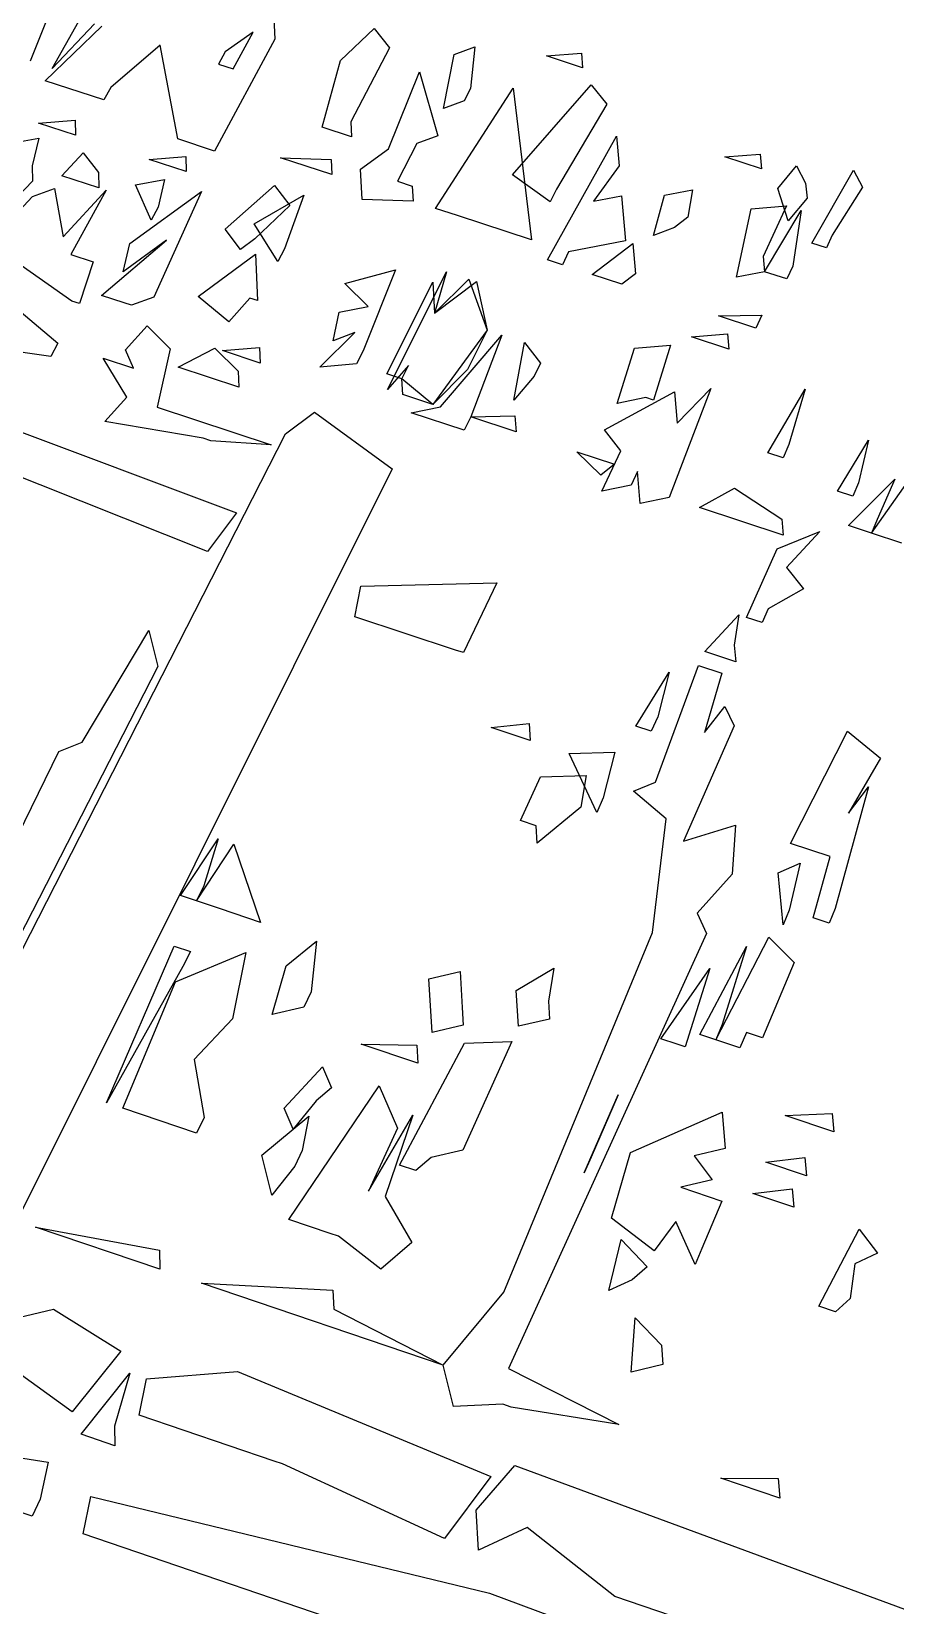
# Model space of a CAD drawing. Extents: x -685 to 123, y -1272 to 108.
# Drawn here: x -34.7 to 3.5, y -28.8 to 40.7 of the extents above; entities that cross this region are included whole.
import ezdxf

# ---------------------------------------------------------------- set-up
doc = ezdxf.new("R2010")
doc.units = 0

msp = doc.modelspace()

# ---------------------------------------------------------------- linework, layer by layer
for p, q in [((-33.747, 39.0597), (-30.7011, 44.4563)), ((-24.0025, 42.2768), (-23.9132, 40.3491)), ((-33.8022, 41.658), (-34.7167, 39.3767)), ((-31.8743, 41.029), (-33.747, 39.0597)), ((-34.0569, 38.5107), (-31.5528, 40.9242)), ((-23.9132, 40.3491), (-26.5708, 35.4092)), ((-24.8761, 40.6628), (-26.1067, 39.7883)), ((-25.758, 39.0337), (-24.8761, 40.6628)), ((-21.0218, 39.4071), (-19.5254, 40.8201)), ((-19.5254, 40.8201), (-18.8469, 39.9678)), ((-28.9792, 40.0846), (-31.1589, 38.2139)), ((-28.1975, 35.9414), (-28.9792, 40.0846)), ((-26.1067, 39.7883), (-26.4026, 39.244)), ((-18.8469, 39.9678), (-20.5584, 36.6936)), ((-16.4743, 37.2874), (-16.0012, 39.6734)), ((-16.0012, 39.6734), (-15.0834, 40.0048)), ((-15.0834, 40.0048), (-15.2718, 38.1699)), ((-11.928, 39.607), (-10.3784, 39.7298)), ((-10.3784, 39.7298), (-10.3265, 39.0864)), ((-26.4026, 39.244), (-25.758, 39.0337)), ((-21.8191, 36.4593), (-21.0218, 39.4071)), ((-10.3265, 39.0864), (-11.928, 39.607)), ((-31.4649, 37.6632), (-34.0569, 38.5107)), ((-18.9011, 35.5064), (-17.5232, 38.9031)), ((-17.5232, 38.9031), (-16.7132, 36.0829)), ((-13.4263, 34.3657), (-9.9534, 38.3364)), ((-9.9534, 38.3364), (-9.2575, 37.4792)), ((-31.1589, 38.2139), (-31.4649, 37.6632)), ((-16.8276, 32.8771), (-13.3875, 38.1907)), ((-15.5499, 37.6244), (-16.4743, 37.2874)), ((-15.2718, 38.1699), (-15.5499, 37.6244)), ((-13.3875, 38.1907), (-12.5808, 31.4884)), ((-9.2575, 37.4792), (-11.4772, 33.7295)), ((-34.3419, 36.6399), (-32.7301, 36.7692)), ((-32.7144, 36.107), (-34.3419, 36.6399)), ((-32.7301, 36.7692), (-32.7144, 36.107)), ((-20.5227, 36.0359), (-21.8191, 36.4593)), ((-20.5584, 36.6936), (-20.5227, 36.0359)), ((-35.6213, 35.7389), (-34.3289, 35.9766)), ((-34.3289, 35.9766), (-34.6297, 34.7506)), ((-26.5708, 35.4092), (-28.1975, 35.9414)), ((-20.1255, 34.6078), (-18.9011, 35.5064)), ((-17.6436, 35.7422), (-18.4982, 34.076)), ((-16.7132, 36.0829), (-17.6436, 35.7422)), ((-11.8762, 30.6022), (-8.8265, 36.071)), ((-8.8265, 36.071), (-8.7165, 34.7588)), ((-33.3214, 34.3216), (-32.3724, 35.3357)), ((-32.3724, 35.3357), (-31.7025, 34.4546)), ((-29.4557, 35.04), (-27.8484, 35.1716)), ((-27.8246, 34.5059), (-29.4557, 35.04)), ((-27.8484, 35.1716), (-27.8246, 34.5059)), ((-21.3919, 34.3695), (-23.6705, 35.1146)), ((-23.6705, 35.1146), (-21.4264, 35.033)), ((-21.4264, 35.033), (-21.3919, 34.3695)), ((-8.7165, 34.7588), (-9.8515, 33.199)), ((-4.0429, 35.1489), (-2.493, 35.2783)), ((-2.4277, 34.6231), (-4.0429, 35.1489)), ((-2.493, 35.2783), (-2.4277, 34.6231)), ((-1.7148, 33.755), (-0.8793, 34.7532)), ((-0.8793, 34.7532), (-0.488, 33.9917)), ((-34.6171, 34.0808), (-35.5775, 33.0581)), ((-34.6297, 34.7506), (-34.6171, 34.0808)), ((-31.685, 33.785), (-33.3214, 34.3216)), ((-31.7025, 34.4546), (-31.685, 33.785)), ((-30.0676, 33.9188), (-28.7811, 34.1593)), ((-28.7811, 34.1593), (-29.0641, 32.9257)), ((-20.052, 33.2768), (-20.1255, 34.6078)), ((-18.4982, 34.076), (-17.847, 33.8631)), ((-11.7517, 33.1719), (-13.4263, 34.3657)), ((-0.2119, 31.3442), (1.633, 34.5682)), ((1.633, 34.5682), (2.0283, 33.8072)), ((-36.5344, 31.3493), (-34.6045, 33.4088)), ((-34.6045, 33.4088), (-33.6343, 33.7584)), ((-33.6343, 33.7584), (-33.2619, 31.6253)), ((-33.2619, 31.6253), (-31.3575, 33.6777)), ((-31.3575, 33.6777), (-32.917, 30.837)), ((-30.3154, 31.3304), (-27.1467, 33.6239)), ((-29.3705, 32.3597), (-30.0676, 33.9188)), ((-27.1467, 33.6239), (-29.2623, 28.9582)), ((-26.1119, 31.9577), (-23.9353, 33.8909)), ((-24.8276, 32.2015), (-22.6293, 33.4635)), ((-23.9353, 33.8909), (-23.2509, 33.0084)), ((-22.6293, 33.4635), (-23.4843, 31.0962)), ((-17.847, 33.8631), (-17.8065, 33.1971)), ((-11.4772, 33.7295), (-11.7517, 33.1719)), ((-9.8515, 33.199), (-8.6058, 33.4379)), ((-8.6058, 33.4379), (-8.4383, 31.4401)), ((-7.19, 31.6824), (-6.7143, 33.4646)), ((-6.7143, 33.4646), (-5.476, 33.7026)), ((-5.476, 33.7026), (-5.6798, 32.4834)), ((-1.2562, 32.3271), (-1.7148, 33.755)), ((-0.488, 33.9917), (-0.4193, 33.3331)), ((2.0283, 33.8072), (0.6941, 31.6914)), ((-29.0641, 32.9257), (-29.3705, 32.3597)), ((-23.2509, 33.0084), (-24.7985, 31.5271)), ((-17.8065, 33.1971), (-20.052, 33.2768)), ((-16.1748, 32.6636), (-16.8276, 32.8771)), ((-3.5349, 29.8383), (-2.8802, 32.8565)), ((-2.8802, 32.8565), (-1.3237, 32.9894)), ((-1.3237, 32.9894), (-2.3581, 30.7532)), ((-2.2919, 30.083), (-0.6749, 32.778)), ((-0.4193, 33.3331), (-1.2562, 32.3271)), ((-0.6749, 32.778), (-1.0523, 30.327)), ((-23.7821, 30.5265), (-24.8276, 32.2015)), ((-15.8483, 32.5568), (-16.1748, 32.6636)), ((-12.5808, 31.4884), (-15.8483, 32.5568)), ((-6.2709, 32.0303), (-7.19, 31.6824)), ((-5.6798, 32.4834), (-6.2709, 32.0303)), ((-32.87, 28.7831), (-36.5344, 31.3493)), ((-31.5608, 29.0342), (-28.6911, 31.4681)), ((-28.6911, 31.4681), (-30.6058, 30.0775)), ((-30.6058, 30.0775), (-30.3154, 31.3304)), ((-25.4272, 31.0662), (-26.1119, 31.9577)), ((-24.7985, 31.5271), (-25.4272, 31.0662)), ((-8.4383, 31.4401), (-10.9452, 30.9536)), ((-9.9095, 29.9588), (-8.1118, 31.3334)), ((-8.1118, 31.3334), (-7.9981, 29.99)), ((0.4394, 31.1318), (-0.2119, 31.3442)), ((0.6941, 31.6914), (0.4394, 31.1318)), ((-32.917, 30.837), (-31.9268, 30.5116)), ((-27.2999, 28.991), (-24.7693, 30.8504)), ((-24.7693, 30.8504), (-24.6811, 28.8065)), ((-23.4843, 31.0962), (-23.7821, 30.5265)), ((-11.2208, 30.3878), (-11.8762, 30.6022)), ((-10.9452, 30.9536), (-11.2208, 30.3878)), ((-2.3581, 30.7532), (-2.2919, 30.083)), ((-31.9268, 30.5116), (-32.5383, 28.6739)), ((-20.8177, 29.5541), (-18.5887, 30.1568)), ((-18.5887, 30.1568), (-20.0093, 26.5949)), ((-18.9344, 24.8807), (-16.3291, 30.0803)), ((-16.3291, 30.0803), (-16.859, 28.2555)), ((-8.5973, 29.5296), (-9.9095, 29.9588)), ((-7.9981, 29.99), (-8.5973, 29.5296)), ((-2.2919, 30.083), (-3.5349, 29.8383)), ((-1.311, 29.7627), (-2.2919, 30.083)), ((-1.0523, 30.327), (-1.311, 29.7627)), ((-19.791, 28.5472), (-20.8177, 29.5541)), ((-18.9739, 25.5753), (-16.944, 29.6178)), ((-16.944, 29.6178), (-16.859, 28.2555)), ((-16.859, 28.2555), (-15.3431, 29.7572)), ((-16.859, 28.2555), (-15.0143, 29.6495)), ((-15.3431, 29.7572), (-14.5464, 27.4969)), ((-15.0143, 29.6495), (-14.5464, 27.4969)), ((-36.1742, 29.1869), (-33.4892, 26.9278)), ((-32.5383, 28.6739), (-32.87, 28.7831)), ((-30.5667, 28.7072), (-31.5608, 29.0342)), ((-30.2352, 28.5982), (-30.5667, 28.7072)), ((-29.2623, 28.9582), (-30.2352, 28.5982)), ((-25.9487, 27.8686), (-27.2999, 28.991)), ((-25.0118, 28.9151), (-25.9487, 27.8686)), ((-24.6811, 28.8065), (-25.0118, 28.9151)), ((-21.0763, 28.2968), (-19.791, 28.5472)), ((-21.3366, 27.0312), (-21.0763, 28.2968)), ((-4.3274, 28.1328), (-2.4205, 28.1662)), ((-2.683, 27.5948), (-4.3274, 28.1328)), ((-2.4205, 28.1662), (-2.683, 27.5948)), ((-30.5074, 26.6342), (-29.5507, 27.6907)), ((-29.5507, 27.6907), (-28.5307, 26.6702)), ((-21.9315, 25.8666), (-20.3781, 27.393)), ((-20.3781, 27.393), (-21.3366, 27.0312)), ((-14.5464, 27.4969), (-16.9341, 24.2226)), ((-16.6006, 24.1129), (-13.8853, 27.28)), ((-14.5464, 27.4969), (-15.4025, 25.7585)), ((-13.8853, 27.28), (-15.2658, 23.6738)), ((-5.5195, 27.2026), (-3.9347, 27.3451)), ((-3.8704, 26.6627), (-5.5195, 27.2026)), ((-3.9347, 27.3451), (-3.8704, 26.6627)), ((-33.8082, 26.3419), (-37.469, 26.8563)), ((-33.4892, 26.9278), (-33.8082, 26.3419)), ((-30.1538, 25.8285), (-30.5074, 26.6342)), ((-28.5307, 26.6702), (-29.1076, 24.0978)), ((-28.174, 25.8655), (-26.559, 26.706)), ((-26.559, 26.706), (-25.5325, 25.6829)), ((-26.2263, 26.5965), (-24.5921, 26.7418)), ((-24.5622, 26.0489), (-26.2263, 26.5965)), ((-24.5921, 26.7418), (-24.5622, 26.0489)), ((-20.0093, 26.5949), (-20.3041, 26.0127)), ((-13.3603, 24.4097), (-12.8931, 26.9546)), ((-12.8931, 26.9546), (-12.1809, 26.0496)), ((-8.8074, 24.2684), (-8.0409, 26.7)), ((-8.0409, 26.7), (-6.4484, 26.8435)), ((-6.4484, 26.8435), (-7.2034, 24.4161)), ((-30.4476, 24.5399), (-31.4886, 26.2684)), ((-31.4886, 26.2684), (-30.1538, 25.8285)), ((-25.5042, 24.986), (-28.174, 25.8655)), ((-20.3041, 26.0127), (-21.9315, 25.8666)), ((-18.0167, 25.9401), (-18.9344, 24.8807)), ((-18.3085, 25.3565), (-18.0167, 25.9401)), ((-15.4025, 25.7585), (-16.9341, 24.2226)), ((-12.1809, 26.0496), (-12.4621, 25.4684)), ((-41.4666, 25.3826), (-25.6122, 19.4353)), ((-25.5325, 25.6829), (-25.5042, 24.986)), ((-18.3085, 25.3565), (-18.9739, 25.5753)), ((-18.2679, 24.6614), (-18.3085, 25.3565)), ((-16.9341, 24.2226), (-18.3085, 25.3565)), ((-12.4621, 25.4684), (-13.3603, 24.4097)), ((-31.4153, 23.4645), (-30.4476, 24.5399)), ((-16.9341, 24.2226), (-18.2679, 24.6614)), ((-9.3612, 23.0954), (-6.2674, 24.7811)), ((-7.5356, 24.5251), (-8.8074, 24.2684)), ((-7.2034, 24.4161), (-7.5356, 24.5251)), ((-4.6712, 24.9277), (-6.5092, 20.1073)), ((-6.2674, 24.7811), (-6.1456, 23.3944)), ((-6.1456, 23.3944), (-4.6712, 24.9277)), ((-2.1469, 22.0815), (-0.4986, 24.8945)), ((-0.4986, 24.8945), (-1.2156, 22.4509)), ((-29.1076, 24.0978), (-24.0754, 22.4377)), ((-23.4357, 22.9217), (-22.1623, 23.8851)), ((-22.1623, 23.8851), (-18.7352, 21.3717)), ((-17.8932, 23.854), (-16.6006, 24.1129)), ((-15.5543, 23.0842), (-17.8932, 23.854)), ((-15.2658, 23.6738), (-15.5543, 23.0842)), ((-15.2658, 23.6738), (-13.3113, 23.7134)), ((-13.2622, 23.0147), (-15.2658, 23.6738)), ((-13.3113, 23.7134), (-13.2622, 23.0147)), ((-27.0703, 22.7289), (-31.4153, 23.4645)), ((-8.637, 22.1765), (-9.3612, 23.0954)), ((-137.0249, -199.4602), (-23.4357, 22.9217)), ((-26.7343, 22.618), (-27.0703, 22.7289)), ((-24.0754, 22.4377), (-26.7343, 22.618)), ((-1.2156, 22.4509), (-1.4798, 21.8624)), ((0.9301, 20.3933), (2.3008, 22.6417)), ((2.3008, 22.6417), (1.8591, 20.7662)), ((-26.8867, 17.7226), (-37.4125, 21.9208)), ((-9.5284, 21.101), (-10.5878, 22.1349)), ((-10.5878, 22.1349), (-8.9146, 21.5845)), ((-8.9146, 21.5845), (-9.5284, 21.101)), ((-9.4725, 20.3948), (-8.637, 22.1765)), ((-1.4798, 21.8624), (-2.1469, 22.0815)), ((-18.7352, 21.3717), (-97.2268, -135.8497)), ((-7.9101, 21.2541), (-8.187, 20.6595)), ((-7.7928, 19.8417), (-7.9101, 21.2541)), ((1.413, 18.872), (3.4529, 20.9188)), ((2.4205, 18.5407), (4.3756, 21.2898)), ((3.4529, 20.9188), (2.6799, 19.1381)), ((-8.187, 20.6595), (-9.4725, 20.3948)), ((-5.166, 19.6652), (-3.6178, 20.5261)), ((-3.6178, 20.5261), (-1.5375, 19.1577)), ((1.5993, 20.1735), (0.9301, 20.3933)), ((1.8591, 20.7662), (1.5993, 20.1735)), ((-6.5092, 20.1073), (-7.7928, 19.8417)), ((-1.468, 18.4482), (-5.166, 19.6652)), ((-25.6122, 19.4353), (-26.8867, 17.7226)), ((-1.5375, 19.1577), (-1.468, 18.4482)), ((2.4205, 18.5407), (1.413, 18.872)), ((2.6799, 19.1381), (2.4205, 18.5407)), ((-1.7352, 17.8471), (0.1425, 18.6051)), ((0.1425, 18.6051), (-1.3282, 17.0217)), ((3.7646, 18.0988), (2.4205, 18.5407)), ((-3.0847, 14.8121), (-1.7352, 17.8471)), ((-1.3282, 17.0217), (-0.5814, 16.0818)), ((-20.3774, 14.8493), (-20.1126, 16.194)), ((-20.1126, 16.194), (-14.1205, 16.3435)), ((-14.1205, 16.3435), (-15.5884, 13.2624)), ((-0.5814, 16.0818), (-2.1346, 15.1993)), ((-15.9308, 13.3759), (-20.3774, 14.8493)), ((-4.9288, 13.3052), (-3.4243, 14.9242)), ((-3.4243, 14.9242), (-3.6307, 13.584)), ((-2.4052, 14.5878), (-3.0847, 14.8121)), ((-2.1346, 15.1993), (-2.4052, 14.5878)), ((-32.4244, 9.3086), (-29.4736, 14.2461)), ((-29.4736, 14.2461), (-29.0844, 12.6519)), ((-15.5884, 13.2624), (-15.9308, 13.3759)), ((-3.5637, 12.854), (-4.9288, 13.3052)), ((-3.6307, 13.584), (-3.5637, 12.854)), ((-29.0844, 12.6519), (-38.888, -6.5007)), ((-7.1086, 7.549), (-5.2057, 12.6867)), ((-5.2057, 12.6867), (-4.1804, 12.3477)), ((-7.9817, 10.0199), (-6.51, 12.4058)), ((-6.51, 12.4058), (-7.0104, 10.42)), ((-4.1804, 12.3477), (-4.9467, 9.7362)), ((-4.9467, 9.7362), (-4.0477, 10.876)), ((-4.0477, 10.876), (-3.6373, 10.0225)), ((-14.3665, 9.9587), (-12.6925, 10.1317)), ((-12.6406, 9.3857), (-14.3665, 9.9587)), ((-12.6925, 10.1317), (-12.6406, 9.3857)), ((-7.2931, 9.7916), (-7.9817, 10.0199)), ((-7.0104, 10.42), (-7.2931, 9.7916)), ((-3.6373, 10.0225), (-5.8778, 4.9352)), ((-1.1432, 4.8351), (1.372, 9.7979)), ((1.372, 9.7979), (2.8242, 8.6012)), ((-33.4518, 8.8999), (-32.4244, 9.3086)), ((-40.3366, -5.1989), (-33.4518, 8.8999)), ((-10.9133, 8.8122), (-8.8975, 8.8723)), ((-9.7048, 6.2077), (-10.9133, 8.8122)), ((-8.8975, 8.8723), (-9.4152, 6.8485)), ((2.8242, 8.6012), (1.409, 6.1807)), ((-13.0751, 5.8477), (-12.1897, 7.7706)), ((-12.1897, 7.7706), (-10.1657, 7.8322)), ((-10.1657, 7.8322), (-10.3999, 6.4388)), ((-8.0869, 7.1417), (-7.1086, 7.549)), ((-6.6371, 5.9252), (-8.0869, 7.1417)), ((2.2916, 7.3377), (0.8244, 1.9652)), ((1.409, 6.1807), (2.2916, 7.3377)), ((-10.3999, 6.4388), (-12.3254, 4.8538)), ((-9.4152, 6.8485), (-9.7048, 6.2077)), ((-12.3784, 5.6158), (-13.0751, 5.8477)), ((-12.3254, 4.8538), (-12.3784, 5.6158)), ((-7.2469, 0.9109), (-6.6371, 5.9252)), ((-5.8778, 4.9352), (-3.576, 5.6432)), ((-3.576, 5.6432), (-3.7194, 3.4769)), ((-28.0727, 2.5339), (-26.4217, 5.0406)), ((-26.4217, 5.0406), (-27.0414, 2.9575)), ((-27.367, 2.2977), (-25.7205, 4.8063)), ((-25.7205, 4.8063), (-24.5421, 1.352)), ((0.5961, 4.2573), (-1.1432, 4.8351)), ((-0.1503, 1.5456), (0.5961, 4.2573)), ((-3.7194, 3.4769), (-5.2679, 1.7553)), ((-1.6954, 3.5444), (-0.7221, 3.9593)), ((-1.4787, 1.2416), (-1.6954, 3.5444)), ((-0.7221, 3.9593), (-1.2011, 1.8954)), ((-27.0414, 2.9575), (-27.367, 2.2977)), ((-27.367, 2.2977), (-28.0727, 2.5339)), ((-26.6611, 2.0614), (-27.367, 2.2977)), ((-26.3081, 1.9432), (-26.6611, 2.0614)), ((-24.5421, 1.352), (-26.3081, 1.9432)), ((-5.2679, 1.7553), (-4.8504, 0.8652)), ((-1.2011, 1.8954), (-1.4787, 1.2416)), ((0.5505, 1.3124), (-0.1503, 1.5456)), ((0.8244, 1.9652), (0.5505, 1.3124)), ((-13.8046, -14.9703), (-7.2469, 0.9109)), ((-4.8504, 0.8652), (-13.5915, -18.3433)), ((-4.4455, -3.8326), (-2.1087, 0.7026)), ((-2.1087, 0.7026), (-0.981, -0.4248)), ((-31.3445, -6.6139), (-28.3507, 0.3045)), ((-28.3507, 0.3045), (-27.6413, 0.0666)), ((-28.3005, -1.2748), (-25.1874, 0.0214)), ((-27.6413, 0.0666), (-27.9703, -0.6029)), ((-25.1874, 0.0214), (-25.7777, -2.9076)), ((-23.4141, -0.5729), (-22.0673, 0.5236)), ((-22.0673, 0.5236), (-22.3135, -1.7198)), ((-5.156, -3.595), (-3.0924, 0.2791)), ((-3.0924, 0.2791), (-4.1589, -3.1611)), ((-27.9703, -0.6029), (-31.3445, -6.6139)), ((-24.025, -2.7099), (-23.4141, -0.5729)), ((-13.2582, -1.654), (-11.5955, -0.6756)), ((-11.5955, -0.6756), (-11.8397, -2.1287)), ((-6.8675, -3.7923), (-4.7164, -0.6895)), ((-4.7164, -0.6895), (-5.8005, -4.1493)), ((-0.981, -0.4248), (-2.3846, -3.7541)), ((-30.623, -6.8571), (-28.3005, -1.2748)), ((-17.1093, -1.1361), (-15.7385, -0.8242)), ((-16.9726, -3.5105), (-17.1093, -1.1361)), ((-15.7385, -0.8242), (-15.6427, -2.4007)), ((-22.3135, -1.7198), (-22.6336, -2.3932)), ((-13.1533, -3.2345), (-13.2582, -1.654)), ((-22.6336, -2.3932), (-24.025, -2.7099)), ((-15.6427, -2.4007), (-15.5945, -3.1933)), ((-11.8397, -2.1287), (-11.7847, -2.9186)), ((-25.7777, -2.9076), (-27.4817, -4.7095)), ((-15.5945, -3.1933), (-16.9726, -3.5105)), ((-11.7847, -2.9186), (-13.1533, -3.2345)), ((-4.1589, -3.1611), (-4.4455, -3.8326)), ((-17.5961, -4.8677), (-20.0985, -4.0278)), ((-20.0985, -4.0278), (-17.6409, -4.0681)), ((-18.4088, -9.362), (-15.5462, -3.9888)), ((-17.6409, -4.0681), (-17.5961, -4.8677)), ((-13.457, -3.9096), (-15.613, -8.7018)), ((-15.5462, -3.9888), (-13.457, -3.9096)), ((-6.1562, -4.0303), (-6.8675, -3.7923)), ((-5.8005, -4.1493), (-6.1562, -4.0303)), ((-4.4455, -3.8326), (-5.156, -3.595)), ((-3.3793, -4.1891), (-4.4455, -3.8326)), ((-3.0945, -3.5169), (-3.3793, -4.1891)), ((-2.3846, -3.7541), (-3.0945, -3.5169)), ((-27.4817, -4.7095), (-27.0398, -7.2588)), ((-23.4983, -6.8473), (-21.8099, -5.0296)), ((-21.8099, -5.0296), (-21.4136, -5.9552)), ((-23.2901, -11.7674), (-19.3004, -5.8728)), ((-21.4136, -5.9552), (-22.0948, -6.5215)), ((-19.3004, -5.8728), (-18.4961, -7.732)), ((-27.3732, -7.9526), (-30.623, -6.8571)), ((-23.1032, -7.7812), (-23.4983, -6.8473)), ((-22.0948, -6.5215), (-23.1032, -7.7812)), ((-10.2556, -9.7064), (-8.7579, -6.2648)), ((-8.7579, -6.2648), (-9.954, -9.0132)), ((-27.0398, -7.2588), (-27.3732, -7.9526)), ((-24.4805, -8.9277), (-22.4181, -7.2109)), ((-22.4181, -7.2109), (-22.7066, -8.7187)), ((-19.7717, -10.515), (-17.8205, -7.1632)), ((-17.8205, -7.1632), (-19.0464, -10.7595)), ((-8.2144, -8.8058), (-4.1706, -7.0216)), ((-4.1706, -7.0216), (-4.0316, -8.6336)), ((-1.3796, -7.1779), (0.6898, -7.0945)), ((0.7678, -7.8972), (-1.3796, -7.1779)), ((0.6898, -7.0945), (0.7678, -7.8972)), ((-18.4961, -7.732), (-19.7717, -10.515)), ((-24.0517, -10.6946), (-24.4805, -8.9277)), ((-22.7066, -8.7187), (-23.0327, -9.4157)), ((-17.0088, -9.0314), (-17.6857, -9.6055)), ((-15.613, -8.7018), (-17.0088, -9.0314)), ((-9.954, -9.0132), (-10.2556, -9.7064)), ((-9.0509, -11.7096), (-8.2144, -8.8058)), ((-4.0316, -8.6336), (-5.4009, -8.961)), ((-5.4009, -8.961), (-4.6127, -10.0153)), ((-2.2346, -9.2364), (-0.5124, -9.0294)), ((-0.5124, -9.0294), (-0.4362, -9.8397)), ((-23.0327, -9.4157), (-24.0517, -10.6946)), ((-17.6857, -9.6055), (-18.4088, -9.362)), ((-0.4362, -9.8397), (-2.2346, -9.2364)), ((-4.6127, -10.0153), (-5.9877, -10.3459)), ((-5.9877, -10.3459), (-4.1825, -10.9525)), ((-2.8096, -10.6208), (-1.0805, -10.4111)), ((-1.0805, -10.4111), (-1.0051, -11.2268)), ((-19.0464, -10.7595), (-17.8679, -12.7814)), ((-4.1825, -10.9525), (-5.0612, -13.0524)), ((-1.0051, -11.2268), (-2.8096, -10.6208)), ((-21.4691, -12.3823), (-23.2901, -11.7674)), ((-7.1737, -13.1453), (-9.0509, -11.7096)), ((-28.9847, -13.9642), (-34.4752, -12.1051)), ((-34.4752, -12.1051), (-29.0094, -13.1257)), ((-21.1048, -12.5053), (-21.4691, -12.3823)), ((-19.2393, -13.9548), (-21.1048, -12.5053)), ((-6.2164, -11.8625), (-7.1737, -13.1453)), ((-5.3561, -13.7573), (-6.2164, -11.8625)), ((0.1054, -15.5964), (1.8853, -12.1975)), ((1.8853, -12.1975), (2.6909, -13.262)), ((-29.0094, -13.1257), (-28.9847, -13.9642)), ((-17.8679, -12.7814), (-19.2393, -13.9548)), ((-9.1696, -14.9014), (-8.6266, -12.656)), ((-8.6266, -12.656), (-7.4728, -13.8513)), ((-5.0612, -13.0524), (-5.3561, -13.7573)), ((-7.4728, -13.8513), (-8.1375, -14.4369)), ((1.6849, -13.7206), (1.4832, -15.2549)), ((2.6909, -13.262), (1.6849, -13.7206)), ((-16.4884, -18.1954), (-27.1515, -14.5849)), ((-27.1515, -14.5849), (-21.353, -14.8883)), ((-8.1375, -14.4369), (-9.1696, -14.9014)), ((-21.353, -14.8883), (-21.314, -15.7299)), ((-16.4884, -18.1954), (-13.8046, -14.9703)), ((1.4832, -15.2549), (0.8347, -15.8419)), ((-36.6055, -16.4215), (-33.6806, -15.7222)), ((-33.6806, -15.7222), (-30.7093, -17.576)), ((-21.314, -15.7299), (-16.4884, -18.1954)), ((0.8347, -15.8419), (0.1054, -15.5964)), ((-8.1866, -18.5137), (-8.0107, -16.108)), ((-8.0107, -16.108), (-6.8468, -17.3196)), ((-6.8468, -17.3196), (-6.7807, -18.1639)), ((-30.7093, -17.576), (-32.8559, -20.2596)), ((-32.8559, -20.2596), (-35.1009, -18.638)), ((-32.4653, -21.2539), (-30.3172, -18.5579)), ((-30.3172, -18.5579), (-30.9945, -20.8931)), ((-29.5762, -18.8097), (-25.5593, -18.4783)), ((-25.5593, -18.4783), (-14.3833, -23.1197)), ((-16.0214, -20.028), (-16.4884, -18.1954)), ((-13.5915, -18.3433), (-8.7343, -20.8209)), ((-6.7807, -18.1639), (-8.1866, -18.5137)), ((-29.9003, -20.4069), (-29.5762, -18.8097)), ((-13.8535, -19.9237), (-16.0214, -20.028)), ((-13.4837, -20.0489), (-13.8535, -19.9237)), ((-8.7343, -20.8209), (-13.4837, -20.0489)), ((-23.9416, -22.4338), (-29.9003, -20.4069)), ((-30.9733, -21.762), (-32.4653, -21.2539)), ((-30.9945, -20.8931), (-30.9733, -21.762)), ((-38.7761, -21.7049), (-33.925, -22.4888)), ((-33.925, -22.4888), (-34.2689, -24.1167)), ((-23.5687, -22.5606), (-23.9416, -22.4338)), ((-16.4213, -25.853), (-23.5687, -22.5606)), ((-15.025, -24.6085), (-13.3205, -22.6317)), ((-13.3205, -22.6317), (15.6149, -33.3058)), ((-34.6299, -24.8711), (-39.1386, -23.3312)), ((-14.3833, -23.1197), (-16.4213, -25.853)), ((-1.6185, -24.0688), (-4.2195, -23.1876)), ((-4.2195, -23.1876), (-1.6951, -23.2044)), ((-1.6951, -23.2044), (-1.6185, -24.0688)), ((-34.2689, -24.1167), (-34.6299, -24.8711)), ((-32.3721, -25.6422), (-32.0345, -24.0047)), ((-32.0345, -24.0047), (-14.4397, -28.2605)), ((-14.9211, -26.3636), (-15.025, -24.6085)), ((-15.3636, -31.4512), (-32.3721, -25.6422)), ((-12.7814, -25.3712), (-14.9211, -26.3636)), ((-8.91, -28.4094), (-12.7814, -25.3712)), ((-14.4397, -28.2605), (13.722, -38.7333)), ((12.6388, -35.7433), (-8.91, -28.4094))]:
    msp.add_line(p, q)

doc.saveas('drawing.dxf')
